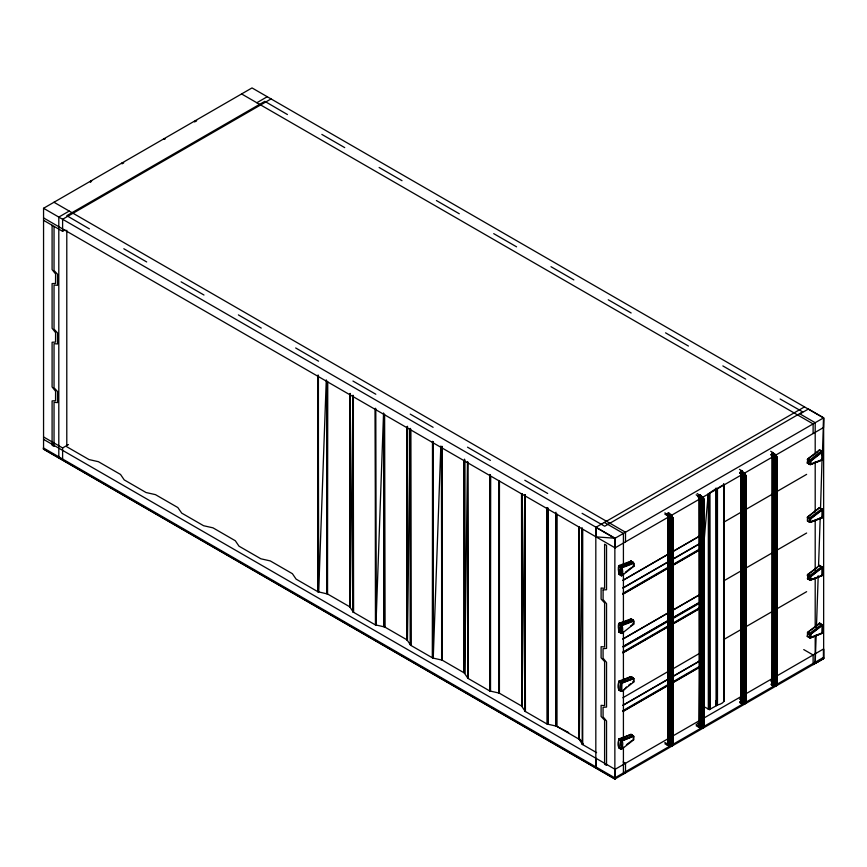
<?xml version="1.0" encoding="UTF-8"?>
<svg xmlns="http://www.w3.org/2000/svg" width="867" height="867" viewBox="0 0 867 867"><rect width="100%" height="100%" fill="white"/><g stroke="black" fill="none" stroke-linecap="round" stroke-linejoin="round"><path stroke-width="1.3" d="M318.146 375.357L317.918 591.738L327.553 593.993L349.683 606.759L353.368 612.189L375.205 624.814L384.601 626.939L406.97 639.835L410.86 645.406L432.731 658.01L442.127 660.134L464.246 672.911L467.931 678.341L489.768 690.966L499.175 693.091L521.533 705.987L525.218 711.406L547.055 724.032L556.451 726.156L568.687 732.572M318.156 591.858L318.156 375.368L318.666 592.031L326.274 379.887M327.542 381.545L327.314 593.862L326.805 381.263M352.923 395.363L350.181 607.193L350.181 393.412L350.062 607.052L349.683 394.322M353.075 611.896L353.183 395.536L353.573 612.33M375.454 408.444L375.953 625.096L383.561 412.963M384.84 627.058L384.363 414.415L384.092 626.776L384.092 414.339M410.199 428.439L407.457 640.269L407.457 426.477L407.349 640.117L406.97 427.398M410.362 644.961L410.47 428.612L410.86 645.406M440.837 446.039L433.24 658.172L432.741 441.52L432.481 657.89L432.481 441.39M442.127 660.134L442.127 446.342L441.888 660.015L441.379 447.415M464.452 460.605L464.246 672.911L464.246 460.475M464.474 459.272L464.745 673.345L467.486 461.515M468.147 678.471L467.649 461.547M490.505 476.102L490.267 691.183L489.768 474.466M499.392 480.762L499.175 693.091L498.655 480.481M521.761 493.691L521.912 706.269L522.021 493.973M525.424 711.547L524.936 494.623M547.814 724.324L547.814 507.824L547.554 724.248L547.055 507.542M556.224 513.632L556.451 726.156L556.679 513.838L556.701 726.286L578.82 739.052L581.161 741.458M664.859 514.153L667.655 515.767C669.281 516.114 665.054 514.63 668.24 512.961L672.012 516.526L672.597 518.249L672.001 745.176L669.346 744.471L668.099 743.084L668.392 515.822L666.972 514.89L670.234 518.108L672.879 517.902L672.358 516.884L672.879 744.666L671.188 746.162L672.879 744.666L672.792 517.415L672.358 743.658M664.902 743.821L669.703 746.249L672.012 746.064L672.597 745.013L672.879 517.902L670.852 514.337L668.24 512.961M703.571 706.659L703.625 725.603L704.058 499.37L703.863 726.958L703.267 727.12L700.612 726.416L699.366 725.04L699.658 497.756L699.658 724.541L698.238 726.481L700.969 728.193L703.278 728.009L704.145 726.611L703.625 498.828L704.145 726.611L703.278 728.009L698.932 727.359M739.41 698.965L741.751 700.319L740.451 701.165L740.201 703.05L742.661 704.123L744.97 703.939L745.837 702.541L745.75 475.3L745.837 702.541L744.157 704.037L745.555 702.888L745.837 475.777L744.601 474.238M772.194 455.554L771.316 454.774L772.464 452.791L776.236 456.345L776.821 458.069L776.225 685.006L775.423 685.992L777.103 684.496L777.027 457.245L777.103 684.496L776.225 685.006L773.57 684.291L772.334 682.914L772.269 455.955L774.469 457.928L776.821 458.069L777.027 457.245L775.878 456.194M770.687 680.909L773.017 682.264L771.717 683.109L771.467 684.995L773.928 686.068L776.236 685.884L776.821 684.843L777.103 457.722L775.076 454.156L772.464 452.791M697.166 493.561L701.685 496.542L703.863 500.194L703.267 727.12L702.465 728.107M741.198 470.846L744.97 474.401L745.555 476.124L744.959 703.05L742.304 702.346L741.057 700.969L741.404 474.878L740.05 472.829L741.773 470.683L745.306 474.011L745.837 475.777L743.203 475.983L741.057 474.184L741.35 473.685L741.718 569.456M668.891 611.56L668.392 742.596L668.392 515.822L669.248 515.648L668.099 516.309L668.099 743.084L669.346 744.471L669.346 517.697L667.655 515.767M699.311 725.137L700.102 608.363M772.931 601.362L772.627 682.416L771.316 684.421M772.269 455.955L771.197 454.709L774.469 457.928L773.57 684.291L772.334 682.914L772.627 455.641L772.269 683.023M771.89 453.3L776.225 458.231L775.401 684.952L775.401 458.177L771.467 454.026M524.773 494.58L522.032 706.421L522.032 493.984M582.06 527.656L579.319 739.486L582.505 744.482L596.594 752.632M815.197 453.809L815.197 422.706L799.959 413.906L808.402 409.029L823.639 417.829L823.65 658.541L815.197 663.418L816.172 635.077M816.454 626.982L818.21 575.71M818.535 566.259L820.204 517.686M820.529 508.235L822.295 451.566L810.32 461.222C811.284 468.147 807.383 462.913 809.659 460.063L821.352 450.992L822.284 451.599M822.339 455.608L823.639 417.829L614.866 538.364L595.824 527.364L595.824 768.075M703.603 546.448L708.22 493.865M715.752 490.798L715.99 488.099L716.424 705.673L709.423 709.564L703.82 706.627M739.432 469.34L742.195 470.933L742.195 472.255M773.462 454.2L773.462 452.877L770.698 451.284M742.163 472.114L742.228 471.442M773.397 454.167L773.505 453.387M621.097 575.677C623.676 576.555 623.33 565.392 619.255 565.479L618.648 566.422L618.691 574.333C619.656 575.049 616.946 567.105 619.255 565.479L631.078 561.068L633.755 563.16L633.755 566.357L632.758 566.574M633.755 566.357L621.942 575.655L618.648 574.106L620.935 566.715L632.758 562.195C634.438 562.477 634.059 568.73 633.192 565.728M621.097 633.441C623.579 633.582 623.449 623.481 619.255 623.243L618.648 624.186L618.691 632.108C619.667 632.823 616.925 624.858 619.255 623.243L631.078 618.843L633.755 620.935L633.224 624.543M633.755 624.121L621.942 633.43L618.648 631.88L620.935 624.489L632.758 619.959C634.438 620.252 634.059 626.494 633.192 623.492M633.192 681.267L633.614 682.156L621.942 691.194C616.773 691.237 617.575 684.117 619.255 681.018L631.078 676.618L633.755 678.698L633.755 681.896L632.975 681.874M633.192 739.042L633.614 739.919L621.942 748.969C616.773 749.001 617.575 741.892 619.255 738.782L631.078 734.382L633.755 736.473L633.224 740.082M817.928 451.653L807.762 458.957L807.383 463.227L807.762 458.957L819.358 449.951L821.829 451.057M821.873 509.059L819.358 507.715L822.436 509.688L822.176 517.827L810.537 522.357L807.383 521.002L807.535 516.96L819.586 507.596M821.829 566.606L809.659 575.601C807.383 578.452 811.284 583.686 810.32 576.761L822.295 567.105L822.176 575.59L810.537 580.131L807.329 578.527L807.762 578.874L807.535 574.734L819.358 565.49L822.284 567.148M818.947 624.229L807.762 632.271L807.383 636.541L807.762 632.271L819.586 623.135L822.436 625.226L822.176 633.365L810.537 637.895L809.29 637.646L809.659 633.365L821.829 624.37M700.081 494.754L703.614 498.091L704.145 499.847L701.511 500.053L698.238 496.834L698.91 497.712C700.514 498.157 696.309 496.585 699.506 494.916L700.655 495.577M667.243 745.165L667.482 743.29L668.923 742.466M698.358 726.546L700.081 724.4L699.236 724.725M579.199 739.345L578.82 526.616M667.081 744.59L668.815 742.455L667.969 742.781M740.05 702.476L741.773 700.33L740.927 700.655M666.972 744.525L667.633 743.106L669.194 742.531M698.238 726.481L700.059 724.389M739.93 702.4L741.881 700.341L740.602 700.98M771.197 684.356L773.017 682.264L772.194 682.6M621.563 575.753L621.097 567.376M621.563 633.517L621.097 625.15M621.097 691.216L621.639 691.075L621.097 682.925M621.097 748.98L621.639 748.839L621.097 740.689M821.829 508.831L809.659 517.827C807.946 527.96 813.864 517.913 807.383 517.263L819.781 507.607M810.244 637.949L810.244 634.156L807.383 632.812M632.986 562.174L630.851 561.09L631.284 561.437L618.648 566.422L622.029 567.766L633.625 563.387L632.758 562.195M632.986 619.938L630.851 618.865L631.284 619.201L618.648 624.186L622.029 625.541L633.625 621.151L632.758 619.959M621.563 691.292L622.029 683.304L619.255 681.018L618.648 681.961L621.639 683.38L633.614 678.352L633.755 681.896M619.027 738.922C628.456 741.144 616.415 759.828 621.075 739.93L632.758 735.498L633.604 736.159L633.755 739.659M579.037 739.193L579.319 527.049M633.604 678.395L632.758 677.734L621.162 682.112C619.201 687.715 619.374 696.754 626.429 686.957M807.621 519.929L807.762 516.732L810.71 518.921L810.244 522.4M807.329 517.566L810.32 518.997L822.295 509.341M807.621 577.693L807.762 574.496L816.92 567.918M807.329 633.105L810.32 634.536L822.295 624.879M664.848 742.466L667.178 743.81L669.248 742.423L668.099 743.084M740.201 701.717L741.35 700.471L741.35 473.696L741.057 700.959L742.304 702.346L742.304 475.571L741.415 474.867L741.404 701.652L742.304 475.571L743.203 702.758L743.203 475.983L739.93 472.764L740.927 473.599M741.003 701.067L741.057 474.184L742.206 473.523M90.266 182.037L91.674 180.889L90.872 181.875M194.501 121.868L195.899 120.719L195.097 121.705M621.899 575.688L618.691 574.333M621.942 633.43L618.691 632.108M621.942 691.194L618.648 689.644M810.244 464.636L822.306 459.824L822.306 452.14L819.358 449.951L819.922 449.962M822.176 517.827L822.284 517.057M807.762 578.874L809.67 579.969L822.133 575.612L822.284 574.832M698.509 725.787L700.46 724.476M771.467 683.662L772.605 682.459M90.526 181.561L90.851 180.997M121.792 163.505L122.941 162.844L122.139 163.83M163.484 139.435L164.632 138.763M194.75 121.38L196.679 120.73M668.045 743.192L669.248 742.423M668.099 516.309L668.446 743.767L668.392 515.822M698.358 496.899L700.612 499.641L700.612 726.416L699.366 725.029L699.366 498.254L700.46 497.42M708.339 493.876L708.339 709.239L709.813 709.488L709.813 492.77L716.391 488.414M772.627 455.641L772.681 683.597L772.334 456.129L773.483 455.468M807.329 459.803L810.71 461.146L822.306 452.14L822.154 451.295M810.829 463.986L821.266 459.922C822.946 460.832 822.122 457.917 821.493 459.781M810.32 518.997L822.306 509.904L822.154 509.07M723.642 483.688L723.642 700.406C725.397 702.27 718.071 705.76 715.99 704.828L715.665 700.796M807.329 575.341L810.71 576.685L822.306 567.679L822.154 566.845M810.32 634.536L822.306 625.443L822.154 624.608M822.176 633.365L822.284 632.607M633.614 736.126L621.639 741.155L618.648 739.724L619.255 738.782L618.691 739.443L620.599 740.548L618.648 739.724L618.691 747.647L620.739 748.871M809.67 464.43L807.329 462.989L810.537 464.593L822.176 460.052M810.244 580.175L822.306 575.363L822.306 567.679L819.358 565.49L821.873 566.823M809.67 637.744L807.329 636.302L810.537 637.895L822.306 633.138L822.306 625.443L819.358 623.254L821.873 624.598M668.045 516.136L669.194 515.464M672.348 516.136L670.104 516.905L664.902 512.852M699.311 498.081L700.514 497.593L699.366 498.254L699.723 725.722L699.366 498.254M703.614 498.091L701.37 498.85L696.168 494.797M745.306 474.011L743.062 474.78L740.201 472.082M776.572 455.966L774.339 456.725M700.514 497.593L699.658 497.766L700.059 497.04L698.91 497.712M699.582 497.625L700.081 497.051M741.773 702.628L740.624 703.289M773.039 684.572L771.89 685.233M582.082 742.455L582.212 744.189L583.079 743.442M667.633 743.106L668.316 742.64M698.91 725.05L699.506 724.552L697.155 723.197M771.868 682.925L772.464 682.427M625.378 572.22L631.707 567.376M630.645 625.952L632.758 624.348M628.542 685.342L630.645 683.727M626.429 744.731L631.707 740.689M619.027 565.62L618.691 566.14L620.599 567.235L618.648 566.422M619.027 681.159L618.691 681.679L620.599 682.773L618.648 681.961L618.691 689.872L620.739 691.097M672.098 744.634L672.792 744.189M704.058 726.134L703.614 727.446M43.556 439.363L615.082 769.322L615.082 778.956L43.556 448.987L43.556 208.275L252.015 87.925L823.542 417.894L823.542 427.518L775.521 455.24M69.219 211.06L58.804 217.075L58.804 457.787M256.838 102.739L267.253 96.725M271.068 98.925L62.608 219.275L62.608 231.316L64.949 229.961M43.556 436.957L62.608 447.946L68.46 444.576M595.824 527.364L804.489 406.894M43.556 217.91L615.082 547.868L668.945 516.765M671.296 515.421L700.569 498.514M702.909 497.159L741.556 474.845M743.897 473.501L773.18 456.595M622.939 580.283L668.609 553.905M672.131 551.878L700.233 535.654M622.896 580.435L668.565 554.067M672.088 552.03L700.189 535.806M723.49 522.378L742.228 511.552M745.739 509.525L772.67 493.973M776.182 491.947L806.635 474.368M622.961 587.869L668.63 561.502M672.142 559.475L700.254 543.241M623.005 588.075L668.674 561.708M672.185 559.67L700.298 543.446M622.571 593.548L669.422 566.509M672.933 564.482L699.864 548.93M622.896 594.036L668.565 567.657M672.088 565.631L700.189 549.407M622.939 594.231L668.609 567.863M672.131 565.837L700.233 549.613M622.939 638.936L668.609 612.557M672.131 610.531L700.233 594.307M622.896 639.087L668.565 612.72M672.088 610.693L700.189 594.459M723.49 581.031L742.228 570.215M745.739 568.178L772.67 552.626M776.182 550.599L806.635 533.021M622.961 646.522L668.63 620.154M672.142 618.128L700.254 601.893M623.005 646.728L668.674 620.36M672.185 618.334L700.298 602.099M623.319 647.205L668.999 620.837M672.51 618.81L700.612 602.576M622.571 652.201L669.422 625.161M672.933 623.135L699.864 607.583M622.896 652.688L668.565 626.31M672.088 624.283L700.189 608.06M622.939 652.884L668.609 626.516M672.131 624.489L700.233 608.266M622.896 697.74L668.609 671.221M672.088 669.346L700.233 652.959M723.49 639.683L742.228 628.868M745.739 626.83L772.67 611.278M776.182 609.252L806.635 591.673M622.961 705.174L668.63 678.807M672.142 676.78L700.254 660.546M623.005 705.38L668.674 679.013M672.185 676.986L700.298 660.752M622.571 710.853L669.422 683.814M672.933 681.787L699.864 666.235M622.896 711.341L668.565 684.973M672.088 682.936L700.189 666.712M622.939 711.536L668.609 685.168M672.131 683.142L700.233 666.918M615.082 769.322L668.945 738.218M672.467 736.191L700.569 719.968M704.08 717.941L741.556 696.299M745.067 694.272L773.18 678.048M776.691 676.022L823.542 648.971L823.542 658.606L813.116 664.621L813.116 654.986L803.742 649.578M699.366 725.04L700.514 724.368L699.658 724.541M741.057 700.969L742.206 700.298M772.334 682.914L773.483 682.253M669.963 746.053L614.866 777.872L43.35 447.903L43.35 449.106L614.866 779.075L823.639 658.541M672.315 744.71L701.62 727.781M703.961 726.427L823.542 657.392L823.542 658.606L823.542 648.971M621.563 567.462L633.539 562.986M621.563 625.226L633.539 620.761M621.563 683.001L633.755 678.698M621.563 740.765L633.539 736.3L630.851 734.403L618.648 739.724M618.648 681.961L630.851 676.628L632.986 677.712M820.106 518.141L809.67 522.205L807.762 521.1M810.829 637.288L822.154 632.899M667.655 745.414L668.24 745.262M618.832 690.002L618.691 689.872M618.832 747.766L618.691 747.647M809.236 464.094C812.563 465.536 810.612 458.502 807.762 458.957L807.383 459.499L810.537 460.8M809.236 521.858L810.71 522.107L822.306 517.599L822.306 509.904L819.358 507.715L819.922 507.737M809.236 579.633C812.563 581.074 810.612 574.041 807.762 574.496L807.383 575.038L810.537 576.349M809.236 637.408C815.554 638.242 804.706 628.792 809.442 633.604M163.82 138.872L165.413 138.785M122.128 162.942L123.721 162.855M819.922 565.501L819.358 565.49L819.965 565.728M819.922 623.275L819.358 623.254L819.965 623.492M615.082 547.868L615.082 538.244L596.03 536.868L596.03 527.244M321.841 134.407L344.719 147.618M379.128 167.483L402.006 180.683M436.415 200.548L459.293 213.759M493.702 233.624L516.58 246.835M550.989 266.7L573.856 279.911M608.266 299.776L631.143 312.976M123.808 248.742L146.686 261.953M665.553 332.841L688.431 346.052M181.095 281.818L203.973 295.018M722.84 365.917L745.718 379.128M238.382 314.884L261.26 328.094M780.127 398.993L802.734 411.901L604.7 526.236L582.093 513.329M295.669 347.96L318.536 361.171M352.945 381.036L375.823 394.247M410.232 414.112L433.11 427.312M467.519 447.177L490.397 460.388M524.806 480.253L547.684 493.464M708.339 709.239L709.423 709.564L709.423 492.846L709.813 709.488M821.266 517.686L822.154 517.361M618.648 624.186L620.599 625.009L618.691 623.904L619.255 623.243L618.832 623.622L620.739 624.717M716.532 705.055L715.99 704.828L716.424 705.673L716.424 488.955M621.097 748.752L618.648 747.419M700.612 726.416L699.723 498.948L701.511 500.053L702.433 727.077L702.433 500.302L701.37 498.85M669.346 744.471L668.446 516.992L670.234 518.108L671.166 745.132L671.166 518.358L670.104 516.905M669.27 513.567L668.815 512.809M241.59 93.95L813.116 423.909L813.116 433.533M807.535 459.196L809.442 460.29M771.316 454.774L771.89 455.598M740.602 473.642L739.93 472.764M807.535 516.96L809.442 518.065M807.535 574.734L809.442 575.84M53.982 202.26L625.497 532.23L625.497 541.853M604.364 522.433L623.416 533.433L623.416 564.536M43.556 208.275L615.082 538.244M43.556 220.316L62.608 231.316M630.851 561.09L633.192 562.531M618.832 565.848L620.739 566.953M630.851 618.865L633.192 620.306M630.851 676.628L633.192 678.07M696.125 724.411L698.444 725.755M696.168 725.766L698.509 727.12M618.832 681.386L620.739 682.492M618.832 739.161L620.739 740.266M623.156 761.952L625.497 763.307L625.497 772.931M66.792 446.754L89.019 459.564L98.415 461.699L120.535 474.466L124.219 479.895L146.057 492.521L155.464 494.645L177.822 507.542L181.712 513.112L203.582 525.716L212.989 527.84L235.325 540.759L238.999 546.177L260.869 558.792L270.266 560.916L292.396 573.694L296.08 579.113L317.918 591.738L317.918 375.248M773.277 456.627L775.401 458.177L774.469 684.702L774.469 457.928M742 474.672L744.124 476.232L744.959 703.05L744.959 476.286L740.624 471.355M700.308 498.742L702.433 500.302L703.267 727.12L703.267 500.357L698.932 495.425M669.042 516.797L671.166 518.358L672.001 745.176L672.001 518.401L667.655 513.47M632.758 677.734L633.539 678.525M667.482 515.724L667.081 514.955M631.078 734.382L633.213 735.79M620.739 575.558L620.555 567.517M620.739 633.333L620.555 625.291M287.432 114.542L264.825 101.341L66.792 215.677L89.399 228.877M724.205 701.035L723.642 700.406L724.075 701.262L724.205 484.306L717.464 488.349L717.464 705.077L715.99 704.828L716.554 705.456L716.554 488.728M776.399 622.593L777.103 684.496M745.187 658.237L745.837 702.541M743.062 474.78L744.124 476.232L744.124 703.007L743.203 475.983M580.131 739.28L581.432 741.393M771.197 454.709L771.413 455.316M776.572 685.32L776.594 456.703L776.594 683.478M745.306 703.375L745.317 474.758L745.317 701.533M700.612 499.641L701.511 726.828L701.511 500.053M669.346 517.697L670.234 744.883L670.234 518.108M815.197 461.927L815.197 511.953M815.197 520.07L815.197 570.107M815.197 578.224L815.197 626.906M815.197 636.367L815.197 663.418M776.821 458.069L776.821 684.843M776.225 458.231L776.225 685.006M745.555 476.124L745.555 702.888M717.074 488.424L717.074 705.153M703.863 500.194L703.863 726.958M672.597 518.249L672.597 745.013M623.416 573.997L623.416 622.679M623.416 632.151L623.416 680.833M623.416 690.295L623.416 737.622M623.416 747.094L623.416 774.133M614.866 538.364L614.866 779.075M596.03 758.322L596.03 767.956M582.711 529.477L582.711 744.623M582.212 529.043L582.212 744.189M556.451 513.73L556.451 726.156M556.202 726.058L555.942 512.202M547.554 509.113L547.554 724.248M547.294 507.661L547.294 724.151M525.218 494.916L525.218 711.406M525.055 496.119L525.055 711.265M521.912 493.832L521.912 706.269M521.75 706.117L521.533 493.551M499.414 480.773L499.414 693.21M499.175 480.654L499.175 693.091M498.915 480.556L498.915 692.993M490.527 476.102L490.527 691.248M490.267 474.683L490.267 691.183M490.007 474.585L490.007 691.086M467.768 463.043L467.931 678.341M464.625 459.402L464.625 673.193M464.463 460.615L464.463 673.052M441.888 447.578L441.888 660.015M441.628 447.48L441.628 659.917M432.98 441.606L432.98 658.107M432.731 441.509L432.731 658.01M410.644 430.119L410.644 645.265M410.362 428.471L410.481 645.113M407.349 426.336L407.349 640.117M407.176 427.539L407.176 639.976M384.601 414.502L384.601 626.939M384.341 414.404L384.341 626.841M375.693 408.541L375.693 625.031M375.444 624.934L375.205 408.324M353.368 397.043L353.368 612.189M353.075 395.395L353.194 612.037M350.062 394.615L350.062 607.052M349.889 394.463L349.889 606.9M327.553 381.556L327.553 593.993M327.314 381.437L327.314 593.862M327.065 381.339L327.065 593.765M318.406 375.465L318.406 591.955M66.792 230.264L66.792 445.4M62.608 447.946L62.608 459.987M54.036 226.363L54.036 270.45L57.525 274.21L57.525 285.297L54.036 285.015L54.036 329.102L57.525 332.863L57.525 343.95L54.036 343.668L54.036 387.755L57.525 391.516L57.525 402.602L54.036 402.321L54.036 446.407L52.096 445.291L52.096 400.901L55.542 400.749L55.586 391.277L52.096 386.942L52.096 342.248L55.542 342.097L55.586 332.625L52.096 328.29L52.096 283.596L55.542 283.444L55.586 273.972L52.096 269.637L52.096 225.247M603.096 589.896L603.096 599.563L606.542 603.703L606.542 648.397L603.053 648.7L603.096 658.216L606.542 662.355L606.542 707.049L603.053 707.353L603.096 716.879L606.542 721.008L606.542 765.398L604.602 764.282L604.602 720.184L601.102 716.435L601.102 705.337L604.602 705.63L604.602 661.532L601.102 657.782L601.102 646.684L604.602 646.966L604.602 602.879L601.102 599.13L601.102 588.032L604.602 588.314L604.602 544.227L606.542 545.354L606.542 589.744L603.096 589.896M773.57 457.516L772.681 456.822L773.57 684.291L773.57 457.516"/></g></svg>
